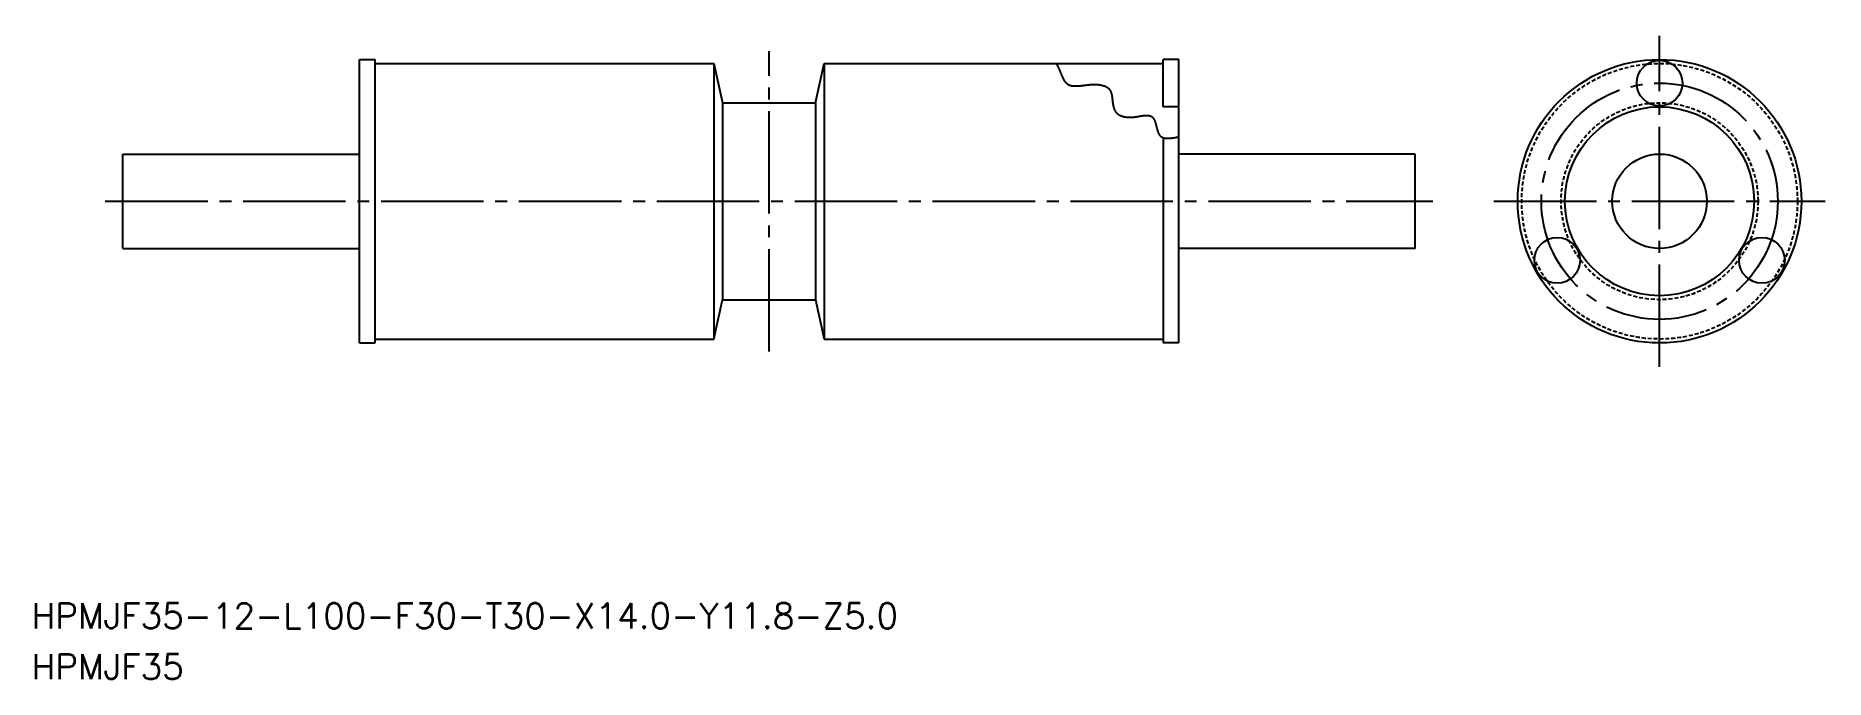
# Model space of a CAD drawing. Extents: x 48 to 275, y 137 to 219.
import ezdxf

# ---------------------------------------------------------------- set-up
doc = ezdxf.new("R2010")
doc.units = 0
doc.linetypes.add('CENTER', pattern=[17.5, 13, -1.5, 1.5, -1.5])
doc.linetypes.add('DASHED', pattern=[0.75, 0.5, -0.25])
doc.layers.get('0').update_dxf_attribs({"linetype": 'CONTINUOUS'})
doc.layers.add('CENTER', color=1, linetype='CENTER')
doc.styles.get("Standard").update_dxf_attribs({"font": 'txt.shx', "bigfont": '@extfont2.shx'})

msp = doc.modelspace()

# ---------------------------------------------------------------- linework, layer by layer
at = {"color": 7, "linetype": 'CONTINUOUS'}
for p, q in [((88.79, 179.93), (88.79, 215.93)), ((88.79, 215.93), (90.79, 215.93)), ((90.79, 179.93), (90.79, 215.93)), ((192.79, 215.93), (190.79, 215.93)), ((190.79, 209.93), (190.79, 215.93)), ((192.79, 179.93), (192.79, 215.93)), ((90.79, 215.43), (133.79, 215.43)), ((133.79, 215.43), (134.89, 210.43)), ((133.79, 215.43), (133.79, 180.43)), ((146.69, 210.43), (147.79, 215.43)), ((147.79, 215.43), (190.79, 215.43)), ((147.79, 215.43), (147.79, 180.43)), ((134.89, 210.43), (146.69, 210.43)), ((134.89, 210.43), (146.69, 210.43)), ((134.89, 210.43), (134.89, 185.43)), ((146.69, 210.43), (146.69, 185.43)), ((192.79, 209.93), (190.79, 209.93)), ((192.79, 209.93), (190.79, 209.93)), ((190.79, 206.01), (190.79, 179.93)), ((58.79, 203.93), (88.79, 203.93)), ((58.79, 191.93), (58.79, 203.93)), ((222.79, 203.93), (192.79, 203.93)), ((222.79, 191.93), (222.79, 203.93)), ((58.79, 191.93), (88.79, 191.93)), ((88.79, 179.93), (88.79, 191.93)), ((222.79, 191.93), (192.79, 191.93)), ((133.79, 180.43), (134.89, 185.43)), ((134.89, 185.43), (146.69, 185.43)), ((134.89, 185.43), (146.69, 185.43)), ((146.69, 185.43), (147.79, 180.43)), ((88.79, 179.93), (90.79, 179.93)), ((90.79, 180.43), (133.79, 180.43)), ((147.79, 180.43), (190.79, 180.43)), ((192.79, 179.93), (190.79, 179.93))]:
    msp.add_line(p, q, dxfattribs=at)
at = {"color": 3}
msp.add_polyline3d([(177.22, 215.43, 0), (177.25, 215.37, 0), (177.29, 215.31, 0), (177.32, 215.25, 0), (177.35, 215.2, 0), (177.38, 215.14, 0), (177.42, 215.08, 0), (177.44, 215.02, 0), (177.47, 214.96, 0), (177.5, 214.91, 0), (177.53, 214.85, 0), (177.56, 214.79, 0), (177.58, 214.73, 0), (177.61, 214.67, 0), (177.63, 214.62, 0), (177.66, 214.56, 0), (177.68, 214.5, 0), (177.7, 214.44, 0), (177.73, 214.39, 0), (177.75, 214.33, 0), (177.77, 214.28, 0), (177.79, 214.22, 0), (177.82, 214.16, 0), (177.84, 214.11, 0), (177.86, 214.05, 0), (177.88, 214, 0), (177.9, 213.95, 0), (177.93, 213.89, 0), (177.95, 213.84, 0), (177.97, 213.79, 0), (177.99, 213.74, 0), (178.02, 213.69, 0), (178.04, 213.64, 0), (178.06, 213.59, 0), (178.09, 213.54, 0), (178.11, 213.49, 0), (178.14, 213.45, 0), (178.16, 213.4, 0), (178.19, 213.35, 0), (178.21, 213.31, 0), (178.24, 213.27, 0), (178.27, 213.23, 0), (178.3, 213.18, 0), (178.33, 213.14, 0), (178.36, 213.11, 0), (178.39, 213.07, 0), (178.42, 213.03, 0), (178.45, 213, 0), (178.49, 212.96, 0), (178.52, 212.93, 0), (178.56, 212.9, 0), (178.6, 212.87, 0), (178.64, 212.84, 0), (178.67, 212.81, 0), (178.72, 212.78, 0), (178.76, 212.76, 0), (178.8, 212.73, 0), (178.85, 212.71, 0), (178.89, 212.69, 0), (178.94, 212.67, 0), (178.99, 212.66, 0), (179.04, 212.64, 0), (179.1, 212.63, 0), (179.15, 212.61, 0), (179.21, 212.6, 0), (179.27, 212.59, 0), (179.33, 212.59, 0), (179.39, 212.58, 0), (179.45, 212.58, 0), (179.52, 212.57, 0), (179.58, 212.57, 0), (179.65, 212.57, 0), (179.72, 212.57, 0), (179.79, 212.57, 0), (179.86, 212.58, 0), (179.93, 212.58, 0), (180.01, 212.58, 0), (180.08, 212.59, 0), (180.15, 212.6, 0), (180.23, 212.6, 0), (180.31, 212.61, 0), (180.38, 212.62, 0), (180.46, 212.63, 0), (180.54, 212.63, 0), (180.62, 212.64, 0), (180.7, 212.65, 0), (180.78, 212.66, 0), (180.86, 212.67, 0), (180.94, 212.68, 0), (181.02, 212.69, 0), (181.1, 212.7, 0), (181.18, 212.71, 0), (181.26, 212.71, 0), (181.34, 212.72, 0), (181.43, 212.73, 0), (181.51, 212.74, 0), (181.59, 212.74, 0), (181.67, 212.75, 0), (181.75, 212.75, 0), (181.83, 212.76, 0), (181.9, 212.76, 0), (181.98, 212.76, 0), (182.06, 212.76, 0), (182.14, 212.76, 0), (182.21, 212.76, 0), (182.29, 212.76, 0), (182.36, 212.76, 0), (182.44, 212.75, 0), (182.51, 212.75, 0), (182.58, 212.74, 0), (182.66, 212.73, 0), (182.73, 212.73, 0), (182.79, 212.72, 0), (182.86, 212.7, 0), (182.93, 212.69, 0), (183, 212.68, 0), (183.06, 212.66, 0), (183.12, 212.65, 0), (183.19, 212.63, 0), (183.25, 212.61, 0), (183.31, 212.59, 0), (183.36, 212.57, 0), (183.42, 212.55, 0), (183.47, 212.52, 0), (183.53, 212.5, 0), (183.58, 212.47, 0), (183.63, 212.44, 0), (183.68, 212.41, 0), (183.72, 212.38, 0), (183.77, 212.35, 0), (183.81, 212.31, 0), (183.85, 212.28, 0), (183.89, 212.24, 0), (183.93, 212.2, 0), (183.96, 212.16, 0), (184, 212.12, 0), (184.03, 212.07, 0), (184.06, 212.02, 0), (184.08, 211.98, 0), (184.11, 211.93, 0), (184.13, 211.88, 0), (184.15, 211.83, 0), (184.17, 211.77, 0), (184.19, 211.72, 0), (184.21, 211.66, 0), (184.23, 211.61, 0), (184.24, 211.55, 0), (184.25, 211.49, 0), (184.27, 211.44, 0), (184.28, 211.38, 0), (184.29, 211.32, 0), (184.3, 211.25, 0), (184.31, 211.19, 0), (184.32, 211.13, 0), (184.33, 211.07, 0), (184.34, 211.01, 0), (184.34, 210.94, 0), (184.35, 210.88, 0), (184.36, 210.82, 0), (184.37, 210.75, 0), (184.37, 210.69, 0), (184.38, 210.63, 0), (184.39, 210.56, 0), (184.39, 210.5, 0), (184.4, 210.43, 0), (184.41, 210.37, 0), (184.42, 210.31, 0), (184.43, 210.25, 0), (184.44, 210.19, 0), (184.45, 210.12, 0), (184.46, 210.06, 0), (184.47, 210, 0), (184.49, 209.94, 0), (184.5, 209.89, 0), (184.52, 209.83, 0), (184.53, 209.77, 0), (184.55, 209.72, 0), (184.57, 209.66, 0), (184.59, 209.61, 0), (184.61, 209.55, 0), (184.64, 209.5, 0), (184.66, 209.45, 0), (184.69, 209.41, 0), (184.72, 209.36, 0), (184.75, 209.31, 0), (184.78, 209.27, 0), (184.82, 209.23, 0), (184.85, 209.19, 0), (184.89, 209.15, 0), (184.93, 209.11, 0), (184.98, 209.07, 0), (185.02, 209.04, 0), (185.06, 209, 0), (185.11, 208.97, 0), (185.16, 208.94, 0), (185.21, 208.91, 0), (185.26, 208.88, 0), (185.31, 208.85, 0), (185.37, 208.83, 0), (185.42, 208.8, 0), (185.48, 208.78, 0), (185.53, 208.76, 0), (185.59, 208.74, 0), (185.65, 208.72, 0), (185.71, 208.7, 0), (185.77, 208.69, 0), (185.84, 208.67, 0), (185.9, 208.66, 0), (185.96, 208.65, 0), (186.03, 208.64, 0), (186.09, 208.63, 0), (186.16, 208.62, 0), (186.22, 208.61, 0), (186.29, 208.61, 0), (186.36, 208.6, 0), (186.43, 208.6, 0), (186.5, 208.6, 0), (186.56, 208.6, 0), (186.63, 208.6, 0), (186.7, 208.6, 0), (186.77, 208.6, 0), (186.84, 208.61, 0), (186.91, 208.61, 0), (186.98, 208.62, 0), (187.05, 208.62, 0), (187.12, 208.63, 0), (187.19, 208.64, 0), (187.26, 208.65, 0), (187.33, 208.66, 0), (187.4, 208.67, 0), (187.47, 208.68, 0), (187.54, 208.69, 0), (187.61, 208.7, 0), (187.68, 208.71, 0), (187.75, 208.73, 0), (187.81, 208.74, 0), (187.88, 208.75, 0), (187.95, 208.76, 0), (188.01, 208.77, 0), (188.08, 208.78, 0), (188.14, 208.79, 0), (188.21, 208.8, 0), (188.27, 208.81, 0), (188.33, 208.81, 0), (188.4, 208.82, 0), (188.46, 208.83, 0), (188.52, 208.83, 0), (188.58, 208.84, 0), (188.64, 208.84, 0), (188.69, 208.84, 0), (188.75, 208.84, 0), (188.81, 208.84, 0), (188.86, 208.83, 0), (188.91, 208.83, 0), (188.96, 208.82, 0), (189.02, 208.82, 0), (189.06, 208.8, 0), (189.11, 208.79, 0), (189.16, 208.78, 0), (189.2, 208.76, 0), (189.25, 208.74, 0), (189.29, 208.72, 0), (189.33, 208.7, 0), (189.37, 208.67, 0), (189.41, 208.65, 0), (189.44, 208.61, 0), (189.48, 208.58, 0), (189.51, 208.54, 0), (189.54, 208.5, 0), (189.57, 208.46, 0), (189.6, 208.42, 0), (189.63, 208.37, 0), (189.65, 208.32, 0), (189.68, 208.27, 0), (189.7, 208.22, 0), (189.72, 208.17, 0), (189.74, 208.11, 0), (189.76, 208.06, 0), (189.78, 208, 0), (189.8, 207.94, 0), (189.82, 207.88, 0), (189.84, 207.82, 0), (189.86, 207.75, 0), (189.87, 207.69, 0), (189.89, 207.63, 0), (189.9, 207.56, 0), (189.92, 207.5, 0), (189.94, 207.43, 0), (189.95, 207.37, 0), (189.97, 207.31, 0), (189.99, 207.24, 0), (190, 207.18, 0), (190.02, 207.11, 0), (190.04, 207.05, 0), (190.06, 206.99, 0), (190.07, 206.93, 0), (190.09, 206.87, 0), (190.11, 206.81, 0), (190.13, 206.75, 0), (190.16, 206.69, 0), (190.18, 206.63, 0), (190.2, 206.58, 0), (190.23, 206.53, 0), (190.25, 206.48, 0), (190.28, 206.43, 0), (190.31, 206.38, 0), (190.34, 206.34, 0), (190.37, 206.3, 0), (190.41, 206.26, 0), (190.44, 206.22, 0), (190.48, 206.19, 0), (190.52, 206.15, 0), (190.56, 206.12, 0), (190.6, 206.1, 0), (190.64, 206.07, 0), (190.69, 206.05, 0), (190.73, 206.03, 0), (190.78, 206.01, 0), (190.83, 206, 0), (190.88, 205.98, 0), (190.93, 205.97, 0), (190.99, 205.96, 0), (191.04, 205.95, 0), (191.1, 205.94, 0), (191.15, 205.94, 0), (191.21, 205.93, 0), (191.27, 205.93, 0), (191.33, 205.93, 0), (191.39, 205.93, 0), (191.45, 205.93, 0), (191.51, 205.93, 0), (191.57, 205.94, 0), (191.64, 205.94, 0), (191.7, 205.95, 0), (191.76, 205.95, 0), (191.83, 205.96, 0), (191.9, 205.97, 0), (191.96, 205.97, 0), (192.03, 205.98, 0), (192.1, 205.99, 0), (192.16, 206, 0), (192.23, 206.01, 0), (192.3, 206.02, 0), (192.37, 206.03, 0), (192.43, 206.04, 0), (192.5, 206.05, 0), (192.57, 206.06, 0), (192.64, 206.07, 0), (192.71, 206.08, 0), (192.77, 206.09, 0), (192.79, 206.09, 0)], dxfattribs=at)
at = {"color": 7, "linetype": 'CONTINUOUS'}
for centre, radius in [((253.8, 197.93), 18), ((253.8, 212.93), 2.9), ((253.8, 197.93), 12), ((253.8, 197.93), 6), ((240.81, 190.43), 2.9), ((266.79, 190.43), 2.9)]:
    msp.add_circle(centre, radius, dxfattribs=at)
at = {"color": 3, "linetype": 'DASHED'}
for radius in [17.5, 12.5]:
    msp.add_circle((253.8, 197.93), radius, dxfattribs=at)
at = {"layer": 'CENTER', "color": 1, "linetype": 'CENTER'}
for p, q in [((253.8, 176.9), (253.8, 218.95)), ((140.79, 178.86), (140.79, 216.99)), ((56.54, 197.93), (225.04, 197.93)), ((232.78, 197.93), (274.82, 197.93))]:
    msp.add_line(p, q, dxfattribs=at)
msp.add_circle((253.8, 197.93), 15, dxfattribs=at)

# ---------------------------------------------------------------- texts
at = {"color": 7, "linetype": 'CONTINUOUS'}
for s, p in [('HPMJF35-12-L100-F30-T30-X14.0-Y11.8-Z5.0', (47.17, 143.68)), ('HPMJF35', (47.17, 137.22))]:
    msp.add_text(s, height=3.2, dxfattribs=at).set_placement(p)

doc.saveas('drawing.dxf')
